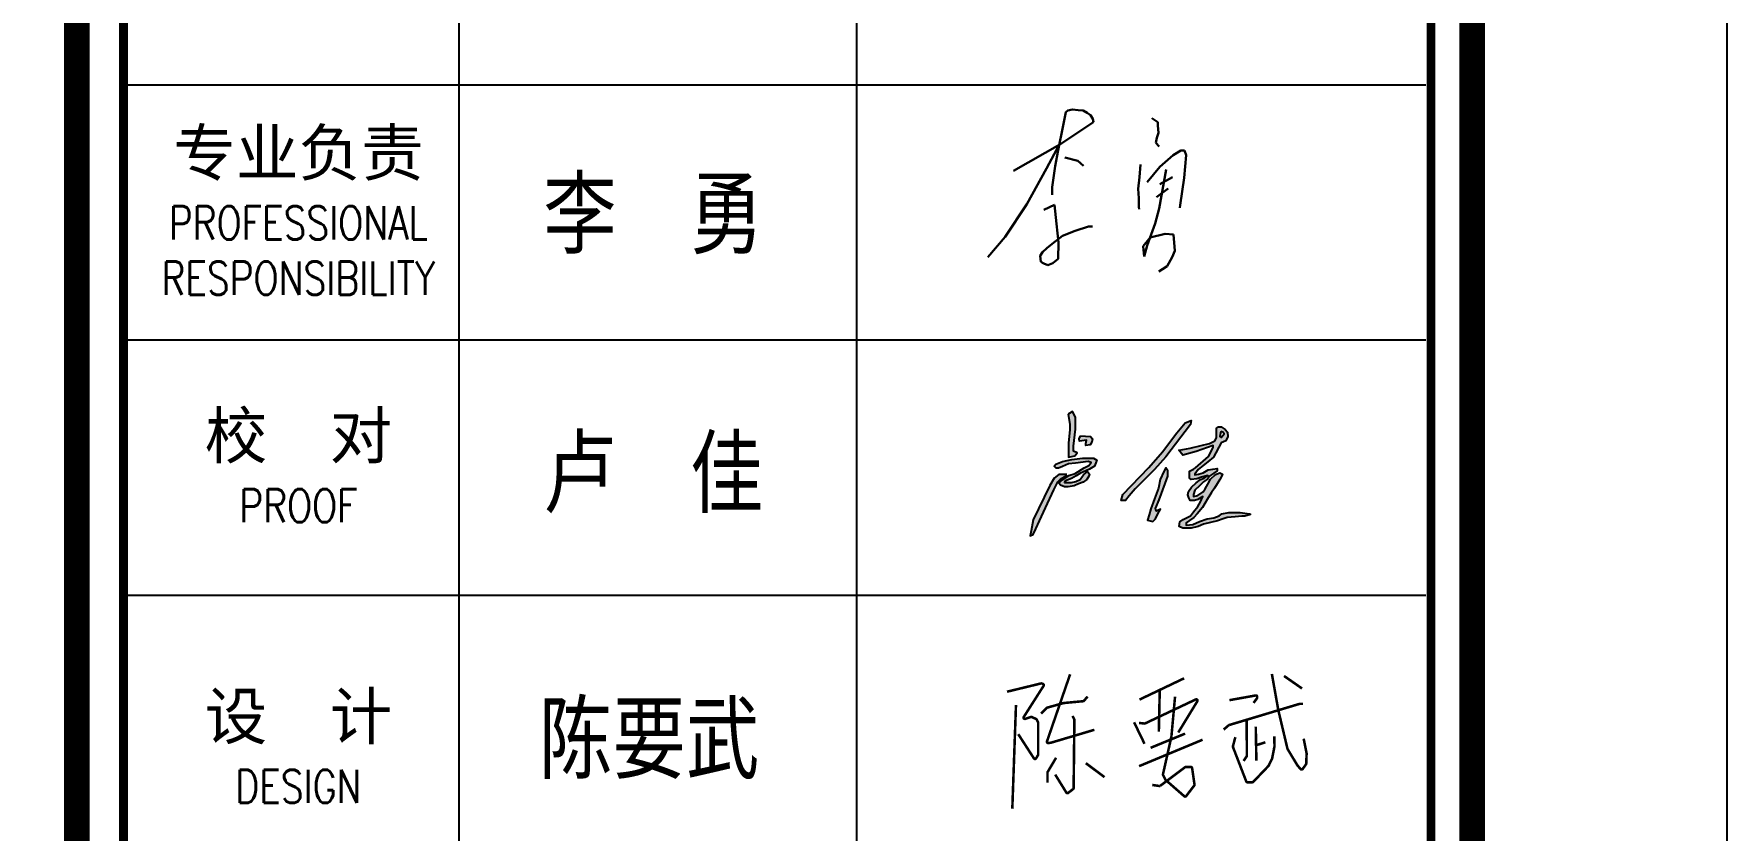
# Model space of a CAD drawing. Extents: x 815029915 to 815825525, y 579155098 to 579748855.
# Drawn here: x 815250510 to 815257150, y 579334515 to 579337636 of the extents above; entities that cross this region are included whole.
import ezdxf

# ---------------------------------------------------------------- set-up
doc = ezdxf.new("R2010")
doc.units = 0
doc.header["$LTSCALE"] = 100
doc.header["$MEASUREMENT"] = 0
for name, color, linetype in [('PUB_TITLE', 4, 'Continuous'), ('TK', 7, 'Continuous'), ('ZG-图框层', 4, 'Continuous'), ('zm', 1, 'Continuous')]:
    doc.layers.add(name, color=color, linetype=linetype)
doc.layers.add('平面看线', color=175, linetype='Continuous', lineweight=9)
doc.styles.add('CCIAD-图框(标题项)', font='')
doc.styles.add('基本字体', font='simplex.shx', dxfattribs={"height": 180, "bigfont": 'hztxt.shx'})
doc.styles.get('CCIAD-图框(标题项)').set_extended_font_data('SimHei')

# ---------------------------------------------------------------- blocks, each defined once
blk = doc.blocks.new('CCIAD-TK-A0-图签')
at = {"layer": 'TK'}
for p, q in [((1139.265, 121.628), (1139.265, 51.628)), ((1154.858, 121.628), (1154.858, 51.628)), ((1126.117, 91.628), (1177.187, 91.628)), ((1126.117, 91.628), (1177.187, 91.628)), ((1126.117, 81.628), (1177.187, 81.628)), ((1126.117, 81.628), (1177.187, 81.628)), ((1126.117, 71.628), (1177.187, 71.628)), ((1126.117, 71.628), (1177.187, 71.628))]:
    blk.add_line(p, q, dxfattribs=at)
at = {"layer": 'TK', "const_width": 1}
blk.add_lwpolyline([(1124.286, 10.457), (1124.286, 831)], dxfattribs=at)
at = {"layer": 'TK'}
blk.add_lwpolyline([(1124.286, 10.457), (1179, 10.457), (1179, 831)], dxfattribs=at)
at = {"layer": 'TK', "const_width": 0.347}
blk.add_lwpolyline([(1126.117, 185.398), (1177.387, 185.398), (1177.387, 13.253), (1126.117, 13.253)], close=True, dxfattribs=at)
at = {"layer": 'TK', "char_height": 1.8, "width": 11.6, "attachment_point": 5, "style": '基本字体'}
for s, insert in [('{\\fSimHei|b0|i0|c134|p49;专业负责\\H1.615x;\\W0.8;\\P\\Fsimplex,hztxt|c134;\\H0.4472x;PROFESSIONAL RESPONSIBILITY}', (1132.976, 86.628)), ('{\\fSimHei|b0|i0|c134|p49;校  对\\H1.167x;\\P\\Fsimplex,hztxt|c134;\\H0.6189x;\\W0.8;PROOF }', (1132.976, 76.628)), ('{\\fSimHei|b0|i0|c134|p49;设  计\\H1.167x;\\P\\Fsimplex,hztxt|c134;\\H0.6189x;\\W0.8;DESIGN }', (1132.976, 65.628))]:
    blk.add_mtext(s, dxfattribs=dict(at, insert=insert))
blk = doc.blocks.new('李勇')
at = {"color": 7, "lineweight": 30}
for p, q in [((8812.8, 21791.1), (8806.5, 21758.1)), ((8816.5, 21810.6), (8812.8, 21791.1)), ((8824.8, 21817.8), (8816.5, 21810.6)), ((8843.3, 21821.1), (8824.8, 21817.8)), ((8865.5, 21819.2), (8843.3, 21821.1)), ((8885.2, 21817.5), (8865.5, 21819.2)), ((8899.9, 21807.9), (8885.2, 21817.5)), ((8913.1, 21799.3), (8899.9, 21807.9)), ((8922.7, 21784.1), (8913.1, 21799.3)), ((8925.1, 21771.8), (8922.7, 21784.1)), ((9153.4, 21787.1), (9177.6, 21772.1)), ((8806.5, 21758.1), (8786.2, 21661.3)), ((8792.7, 21683.7), (8925.1, 21771.8)), ((9180.5, 21730.1), (9173.4, 21710.2)), ((9177.6, 21772.1), (9177.6, 21757.9)), ((9177.6, 21757.9), (9180.5, 21730.1)), ((8611.5, 21581.2), (8792.7, 21683.7)), ((8740.7, 21589.4), (8790.7, 21682.5)), ((8786.2, 21661.3), (8774.9, 21599.2)), ((9173.4, 21710.2), (9169.1, 21690.3)), ((9169.1, 21690.3), (9183.3, 21676)), ((9237.3, 21642.9), (9268.1, 21660.8)), ((9268.1, 21660.8), (9282.5, 21660.8)), ((9282.5, 21660.8), (9288.4, 21641.9)), ((8663.8, 21450.7), (8740.7, 21589.4)), ((8774.9, 21599.2), (8762.8, 21517.1)), ((8812.6, 21633.3), (8863.3, 21620)), ((8863.3, 21620), (8885.9, 21601)), ((9109.4, 21606.3), (9105.6, 21556.5)), ((9136.2, 21536.4), (9185.8, 21596.4)), ((9210.4, 21586.1), (9183.2, 21433.5)), ((9185.8, 21596.4), (9237.3, 21642.9)), ((9288.4, 21641.9), (9280.7, 21553.3)), ((8762.8, 21517.1), (8762.8, 21493)), ((9105.6, 21556.5), (9099.9, 21510.6)), ((9185.8, 21528.9), (9235, 21556.5)), ((9280.7, 21553.3), (9265.1, 21445.9)), ((8578.7, 21322.8), (8663.8, 21450.7)), ((8730.7, 21428.4), (8772.7, 21447.9)), ((8762.8, 21493), (8762.8, 21487)), ((8772.7, 21447.9), (8780.7, 21373.4)), ((9099.9, 21510.6), (9103.1, 21474.1)), ((9103.1, 21474.1), (9103.7, 21438.2)), ((9172.6, 21477.6), (9218.4, 21511.3)), ((9103.7, 21438.2), (9103.8, 21430)), ((9183.2, 21433.5), (9167.4, 21374.8)), ((9265.1, 21445.9), (9263.6, 21436)), ((8510.5, 21243), (8578.7, 21322.8)), ((8763.2, 21295.4), (8803.1, 21325.8)), ((8780.7, 21373.4), (8788.6, 21299.4)), ((8803.1, 21325.8), (8853.6, 21345.6)), ((8853.6, 21345.6), (8905.5, 21362.9)), ((8905.5, 21362.9), (8921.5, 21362.9)), ((9120.5, 21285.9), (9147.1, 21320)), ((9167.4, 21374.8), (9135.4, 21288.2)), ((9147.1, 21320), (9206.4, 21334.2)), ((9206.4, 21334.2), (9239.2, 21331.9)), ((9239.2, 21331.9), (9243.9, 21266.8)), ((8715.9, 21247.5), (8725.2, 21261.5)), ((8725.2, 21261.5), (8742.8, 21278.2)), ((8742.8, 21278.2), (8763.2, 21295.4)), ((8788.6, 21299.4), (8786.4, 21235.5)), ((9123.7, 21245.3), (9120.5, 21285.9)), ((9135.4, 21288.2), (9123.7, 21245.3)), ((9243.9, 21266.8), (9233.6, 21242)), ((8718.4, 21224.7), (8715.9, 21247.5)), ((8730.7, 21217.1), (8718.4, 21224.7)), ((8746, 21211.1), (8730.7, 21217.1)), ((8765.2, 21219.5), (8746, 21211.1)), ((8786.4, 21235.5), (8765.2, 21219.5)), ((9195.6, 21195.1), (9181, 21185.9)), ((9214.2, 21206.8), (9195.6, 21195.1)), ((9233.6, 21242), (9214.2, 21206.8))]:
    blk.add_line(p, q, dxfattribs=at)
blk = doc.blocks.new('gadad23a')
at = {"layer": '平面看线', "const_width": 100}
for points in [[(129300, 115871), (130634, 116195, -0.150124), (130663, 116193), (130711, 116175, -0.476931), (130735, 116101), (129958, 114882, 0.703116), (130016, 114807), (130242, 114881, -0.191901), (130279, 114878), (130443, 114800, -0.166898), (130467, 114777), (130516, 114678, -0.116521), (130522, 114655), (130522, 113410, -0.134677), (130515, 113384), (130441, 113260, -0.556571), (130356, 113258), (129742, 114206)], [(131775, 116553), (130868, 113925, 0.557185), (130922, 113859), (131024, 113872), (132727, 114378)], [(139687, 116566), (139940, 115144), (140298, 113636, 0.077541), (140304, 113622), (140692, 112978), (140816, 112838, 0.480002), (140894, 112842), (141024, 113023, 0.147817), (141034, 113050), (141049, 113447, 0.05991), (141048, 113459), (140933, 114030)], [(130637, 115013), (130859, 115235, -0.129081), (130881, 115248), (131523, 115427), (132286, 115499, 0.194236), (132319, 115516), (132460, 115681)], [(134479, 114648), (134686, 114623, 0.141288), (134714, 114627), (136699, 115567, -0.745112), (136763, 115496), (136015, 114271)], [(138021, 115539), (139052, 115724, -0.467135), (139111, 115675), (139111, 115641, -0.160073), (139101, 115611), (138969, 115432)], [(131867, 114919), (131936, 114795, -0.131224), (131942, 114770), (131913, 112094, -0.229929), (131893, 112055), (131700, 111906, -0.444253), (131627, 111919), (131191, 112623)], [(137796, 114387), (137992, 114555, -0.104533), (138010, 114565), (140768, 115393, -0.07304), (140783, 115395), (140909, 115395)], [(138698, 114771), (138706, 113365, -0.149587), (138697, 113337), (138577, 113157)], [(135747, 114110), (135417, 112637, 0.177164), (135421, 112603), (135517, 112420, 0.093258), (135528, 112406), (136253, 111773, 0.432684), (136325, 111780), (136642, 112193, 0.202276), (136652, 112231), (136559, 112877, 0.372816), (136509, 112920), (136309, 112920, 0.162035), (136279, 112910), (135311, 112185, -0.199079), (135274, 112176), (134997, 112216)], [(138254, 114091), (138160, 113731, 0.156859), (138162, 113700), (138682, 112354, 0.309954), (138729, 112322), (138920, 112322, 0.204533), (138956, 112337), (139554, 112962, 0.079088), (139563, 112975), (139695, 113250, 0.06466), (139699, 113262), (139787, 113719, 0.04851), (139788, 113729), (139786, 114121)], [(131225, 113282), (130897, 112730, 0.134842), (130890, 112705), (130890, 112304)]]:
    blk.add_lwpolyline(points, format="xyb", dxfattribs=at)
for points in [[(134496, 115562), (136247, 116397)], [(140164, 116488), (140870, 115997)], [(135290, 115941), (135254, 114307)], [(135890, 115676), (135747, 114110)], [(129652, 115349), (129508, 111282)], [(134283, 114674), (134692, 113831)], [(134932, 113672), (136284, 114227)], [(139055, 114503), (139079, 113173)], [(134480, 112953), (136969, 113988)], [(139069, 113773), (139433, 113888)], [(132390, 113071), (133122, 112524)]]:
    blk.add_lwpolyline(points, dxfattribs=at)
blk = doc.blocks.new('ll')
at = {"layer": 'ZG-图框层'}
blk.add_lwpolyline([(815136770.1, 579524220), (815255670.1, 579524220), (815255670.1, 579608320), (815136770.1, 579608320)], close=True, dxfattribs=at)

msp = doc.modelspace()

# ---------------------------------------------------------------- hatches: boundary and pattern name
h = msp.add_hatch(color=256)
h.paths.add_polyline_path([(815254661.6, 579336049.1), (815254653.9, 579336057.5), (815254614.4, 579336060.7), (815254608.9, 579336049.4), (815254610.2, 579336040.1), (815254619.6, 579336041.4), (815254637.7, 579336043.6), (815254635.7, 579336030.7), (815254635.7, 579336022.6), (815254652.9, 579336024.9), (815254658.4, 579336036.2)])
h.paths.add_polyline_path([(815254601.6, 579335993.9), (815254586.8, 579336000.5), (815254586.8, 579336019.4), (815254595, 579336086.9), (815254595, 579336133.9), (815254583.5, 579336155.3), (815254566.2, 579336145.4), (815254572.8, 579336105), (815254572.8, 579336084.5), (815254567, 579336032.6), (815254567, 579336014.5), (815254567, 579335993.9), (815254567, 579335977.4), (815254592.6, 579335982.3)])
h.paths.add_polyline_path([(815254678.7, 579335965.1), (815254665.8, 579335972.8), (815254651.3, 579335972.8), (815254622.2, 579335972.8), (815254580.2, 579335967.7), (815254543.9, 579335959.9), (815254517.5, 579335950), (815254511.3, 579335941.2), (815254519, 579335933.5), (815254528.9, 579335933.5), (815254543.9, 579335940.2), (815254567.8, 579335950.6), (815254595.3, 579335953.2), (815254644.5, 579335959.4), (815254656.4, 579335955.7), (815254646.6, 579335944.3), (815254628.4, 579335935.5), (815254593.2, 579335912.7), (815254568.3, 579335904.5), (815254542.9, 579335888.4), (815254529.9, 579335875.4), (815254536.7, 579335866.6), (815254551.2, 579335860.4), (815254566.2, 579335860.4), (815254589.2, 579335865), (815254606.7, 579335871.8), (815254625.3, 579335879.1), (815254638.8, 579335888.9), (815254647.6, 579335901.9), (815254649.7, 579335910.2), (815254641.7, 579335921.3), (815254635.2, 579335915.3), (815254626.5, 579335907.3), (815254622.2, 579335901.9), (815254612.9, 579335889.9), (815254595.8, 579335881.7), (815254578.7, 579335878), (815254558.4, 579335878), (815254551.7, 579335878), (815254555.9, 579335883.7), (815254578.7, 579335893.1), (815254597.9, 579335903.9), (815254613.9, 579335913.8), (815254636, 579335922.8), (815254649.2, 579335930.4), (815254669.5, 579335941.9), (815254674.6, 579335954.7)])
h.paths.add_polyline_path([(815254558.2, 579335903.4), (815254558.2, 579335910.2), (815254552.2, 579335909.1), (815254529.4, 579335909.6), (815254511.7, 579335894), (815254494.6, 579335866), (815254449.2, 579335773.8), (815254428.6, 579335731.9), (815254421, 579335688.4), (815254417.6, 579335669.1), (815254429.3, 579335674.3), (815254439.3, 579335695.9), (815254453.9, 579335727.6), (815254477.3, 579335778.3), (815254510, 579335849), (815254525, 579335880), (815254535.7, 579335890.7)])
h.paths.add_polyline_path([(815254949.5, 579335977.7), (815255046.3, 579336104.5), (815255048, 579336121.1), (815255024.6, 579336112), (815254992.1, 579336071.9), (815254936.1, 579335997.7), (815254882.7, 579335936.8), (815254780.9, 579335830.9), (815254774.2, 579335806.8), (815254790.9, 579335806.8), (815254805.9, 579335825), (815254829.3, 579335853.4), (815254905.2, 579335928.5)])
h.paths.add_polyline_path([(815254956.7, 579335902.1), (815254956.7, 579335923.5), (815254949.4, 579335935.6), (815254941.6, 579335920.4), (815254926.4, 579335889.5), (815254920.1, 579335855.4), (815254904.4, 579335813), (815254890, 579335774.3), (815254883.4, 579335750.7), (815254877.7, 579335730.4), (815254897.6, 579335724.5), (815254908.6, 579335735), (815254917.5, 579335754.9), (815254928.5, 579335773.7), (815254911.2, 579335764.8), (815254909.1, 579335775.8), (815254922.7, 579335809.3), (815254946.3, 579335873.8)])
h.paths.add_polyline_path([(815255192.5, 579336057.7), (815255190.4, 579336074.5), (815255181.9, 579336085.5), (815255166.2, 579336096.1), (815255155.1, 579336096.1), (815255147.7, 579336090.8), (815255147.7, 579336072.4), (815255147.7, 579336052.9), (815255140.9, 579336041.4), (815255120.1, 579336030.3), (815255087.7, 579336022.4), (815255045, 579336012.1), (815255015.6, 579336007), (815255000.1, 579336004.3), (815255010.7, 579335991.7), (815255016, 579335985.3), (815255068.3, 579335998.5), (815255135.4, 579336022.3), (815255135.4, 579336015.4), (815255116.4, 579335980), (815255065.1, 579335935.7), (815255057.2, 579335930.4), (815255041.9, 579335922.5), (815255041.9, 579335914.5), (815255041.9, 579335894.3), (815255048.2, 579335889.5), (815255070.4, 579335891.6), (815255089.4, 579335899), (815255114.3, 579335904.8), (815255100, 579335894.8), (815255085.2, 579335889), (815255067.8, 579335875.8), (815255050.3, 579335859.4), (815255038.2, 579335842.5), (815255034.9, 579335829.2), (815255039.7, 579335817.1), (815255044, 579335806.6), (815255061.9, 579335806.6), (815255074.6, 579335811.3), (815255093.7, 579335822.4), (815255085.2, 579335802.4), (815255075.2, 579335783.4), (815255057.7, 579335762.2), (815255045.6, 579335747.4), (815255017.5, 579335733.2), (815255004.3, 579335723.1), (815255001.7, 579335705.2), (815255015.4, 579335698.3), (815255048.7, 579335698.3), (815255075.7, 579335705.2), (815255097.4, 579335713.8), (815255124.8, 579335720.5), (815255151.4, 579335726.9), (815255174.5, 579335734.7), (815255189.8, 579335739.9), (815255221.6, 579335743.2), (815255247, 579335745.8), (815255259.1, 579335745.8), (815255280.8, 579335752.2), (815255277.1, 579335754.8), (815255240.6, 579335760.1), (815255196.2, 579335760.1), (815255169.2, 579335754.8), (815255158.1, 579335747.4), (815255137.5, 579335739.5), (815255111.6, 579335735.8), (815255081, 579335724.2), (815255054.5, 579335713.1), (815255028.3, 579335709.9), (815255028.3, 579335719), (815255042.4, 579335728.9), (815255058.8, 579335740.5), (815255071.5, 579335755.3), (815255092.6, 579335780.2), (815255111.6, 579335810.5), (815255128.7, 579335837.9), (815255139.4, 579335854.9), (815255160.9, 579335889.2), (815255167.2, 579335900.8), (815255170.9, 579335909.7), (815255160.3, 579335916), (815255143.5, 579335909.2), (815255124.2, 579335890.5), (815255113.2, 579335871), (815255103, 579335852.9), (815255096.1, 579335840.8), (815255074.5, 579335826.6), (815255058.2, 579335822.4), (815255058.2, 579335830.8), (815255063.5, 579335847.7), (815255080.9, 579335865), (815255096.7, 579335880.8), (815255111.9, 579335891.3), (815255120.7, 579335902.9), (815255137.7, 579335914.6), (815255150.8, 579335923.5), (815255150.8, 579335932.9), (815255133.5, 579335929.9), (815255115.6, 579335926.7), (815255094.9, 579335915.7), (815255077.2, 579335910.9), (815255063.5, 579335907.2), (815255063.5, 579335910.4), (815255075.7, 579335928.4), (815255095.5, 579335944.3), (815255113.5, 579335958.8), (815255136.1, 579335976.9), (815255144.9, 579335993.6), (815255157.2, 579336016.6), (815255166.2, 579336033.5), (815255184.1, 579336040.8)])
h.paths.add_polyline_path([(815255165.6, 579336053.5), (815255160.3, 579336058.5), (815255165.3, 579336077.7), (815255173.2, 579336075.4), (815255177.9, 579336068.8)], flags=16)

# ---------------------------------------------------------------- linework, layer by layer
for points in [[(815254566.2, 579336145.4), (815254572.8, 579336105), (815254572.8, 579336084.5), (815254567, 579336032.6), (815254567, 579336014.5), (815254567, 579335993.9), (815254567, 579335977.4), (815254592.6, 579335982.3), (815254601.6, 579335993.9), (815254586.8, 579336000.5), (815254586.8, 579336019.4), (815254595, 579336086.9), (815254595, 579336133.9), (815254583.5, 579336155.3)], [(815255046.3, 579336104.5), (815254949.5, 579335977.7), (815254905.2, 579335928.5), (815254829.3, 579335853.4), (815254805.9, 579335825), (815254790.9, 579335806.8), (815254774.2, 579335806.8), (815254780.9, 579335830.9), (815254882.7, 579335936.8), (815254936.1, 579335997.7), (815254992.1, 579336071.9), (815255024.6, 579336112), (815255048, 579336121.1)], [(815254614.4, 579336060.7), (815254653.9, 579336057.5), (815254661.6, 579336049.1), (815254658.4, 579336036.2), (815254652.9, 579336024.9), (815254635.7, 579336022.6), (815254635.7, 579336030.7), (815254637.7, 579336043.6), (815254619.6, 579336041.4), (815254610.2, 579336040.1), (815254608.9, 579336049.4)], [(815255015.6, 579336007), (815255045, 579336012.1), (815255087.7, 579336022.4), (815255120.1, 579336030.3), (815255140.9, 579336041.4), (815255147.7, 579336052.9), (815255147.7, 579336072.4), (815255147.7, 579336090.8), (815255155.1, 579336096.1), (815255166.2, 579336096.1), (815255181.9, 579336085.5), (815255190.4, 579336074.5), (815255192.5, 579336057.7), (815255184.1, 579336040.8), (815255166.2, 579336033.5), (815255157.2, 579336016.6), (815255144.9, 579335993.6), (815255136.1, 579335976.9), (815255113.5, 579335958.8), (815255095.5, 579335944.3), (815255075.7, 579335928.4), (815255063.5, 579335910.4), (815255063.5, 579335907.2), (815255077.2, 579335910.9), (815255094.9, 579335915.7), (815255115.6, 579335926.7), (815255133.5, 579335929.9), (815255150.8, 579335932.9), (815255150.8, 579335923.5), (815255137.7, 579335914.6), (815255120.7, 579335902.9), (815255111.9, 579335891.3), (815255096.7, 579335880.8), (815255080.9, 579335865), (815255063.5, 579335847.7), (815255058.2, 579335830.8), (815255058.2, 579335822.4), (815255074.5, 579335826.6), (815255096.1, 579335840.8), (815255103, 579335852.9), (815255113.2, 579335871), (815255124.2, 579335890.5), (815255143.5, 579335909.2), (815255160.3, 579335916), (815255170.9, 579335909.7), (815255167.2, 579335900.8), (815255160.9, 579335889.2), (815255139.4, 579335854.9), (815255128.7, 579335837.9), (815255111.6, 579335810.5), (815255092.6, 579335780.2), (815255071.5, 579335755.3), (815255058.8, 579335740.5), (815255042.4, 579335728.9), (815255028.3, 579335719), (815255028.3, 579335709.9), (815255054.5, 579335713.1), (815255081, 579335724.2), (815255111.6, 579335735.8), (815255137.5, 579335739.5), (815255158.1, 579335747.4), (815255169.2, 579335754.8), (815255196.2, 579335760.1), (815255240.6, 579335760.1), (815255277.1, 579335754.8), (815255280.8, 579335752.2), (815255259.1, 579335745.8), (815255247, 579335745.8), (815255221.6, 579335743.2), (815255189.8, 579335739.9), (815255174.5, 579335734.7), (815255151.4, 579335726.9), (815255124.8, 579335720.5), (815255097.4, 579335713.8), (815255075.7, 579335705.2), (815255048.7, 579335698.3), (815255015.4, 579335698.3), (815255001.7, 579335705.2), (815255004.3, 579335723.1), (815255017.5, 579335733.2), (815255045.6, 579335747.4), (815255057.7, 579335762.2), (815255075.2, 579335783.4), (815255085.2, 579335802.4), (815255093.7, 579335822.4), (815255074.6, 579335811.3), (815255061.9, 579335806.6), (815255044, 579335806.6), (815255039.7, 579335817.1), (815255034.9, 579335829.2), (815255038.2, 579335842.5), (815255050.3, 579335859.4), (815255067.8, 579335875.8), (815255085.2, 579335889), (815255100, 579335894.8), (815255114.3, 579335904.8), (815255089.4, 579335899), (815255070.4, 579335891.6), (815255048.2, 579335889.5), (815255041.9, 579335894.3), (815255041.9, 579335914.5), (815255041.9, 579335922.5), (815255057.2, 579335930.4), (815255065.1, 579335935.7), (815255116.4, 579335980), (815255135.4, 579336015.4), (815255135.4, 579336022.3), (815255068.3, 579335998.5), (815255016, 579335985.3), (815255010.7, 579335991.7), (815255000.1, 579336004.3)], [(815255165.3, 579336077.7), (815255160.3, 579336058.5), (815255165.6, 579336053.5), (815255177.9, 579336068.8), (815255173.2, 579336075.4)], [(815254517.5, 579335950), (815254543.9, 579335959.9), (815254580.2, 579335967.7), (815254622.2, 579335972.8), (815254651.3, 579335972.8), (815254665.8, 579335972.8), (815254678.7, 579335965.1), (815254674.6, 579335954.7), (815254669.5, 579335941.9), (815254649.2, 579335930.4), (815254636, 579335922.8), (815254613.9, 579335913.8), (815254597.9, 579335903.9), (815254578.7, 579335893.1), (815254555.9, 579335883.7), (815254551.7, 579335878), (815254558.4, 579335878), (815254578.7, 579335878), (815254595.8, 579335881.7), (815254612.9, 579335889.9), (815254622.2, 579335901.9), (815254626.5, 579335907.3), (815254635.2, 579335915.3), (815254641.7, 579335921.3), (815254649.7, 579335910.2), (815254647.6, 579335901.9), (815254638.8, 579335888.9), (815254625.3, 579335879.1), (815254606.7, 579335871.8), (815254589.2, 579335865), (815254566.2, 579335860.4), (815254551.2, 579335860.4), (815254536.7, 579335866.6), (815254529.9, 579335875.4), (815254542.9, 579335888.4), (815254568.3, 579335904.5), (815254593.2, 579335912.7), (815254628.4, 579335935.5), (815254646.6, 579335944.3), (815254656.4, 579335955.7), (815254644.5, 579335959.4), (815254595.3, 579335953.2), (815254567.8, 579335950.6), (815254543.9, 579335940.2), (815254528.9, 579335933.5), (815254519, 579335933.5), (815254511.3, 579335941.2)], [(815254941.6, 579335920.4), (815254926.4, 579335889.5), (815254920.1, 579335855.4), (815254904.4, 579335813), (815254890, 579335774.3), (815254883.4, 579335750.7), (815254877.7, 579335730.4), (815254897.6, 579335724.5), (815254908.6, 579335735), (815254917.5, 579335754.9), (815254928.5, 579335773.7), (815254911.2, 579335764.8), (815254909.1, 579335775.8), (815254922.7, 579335809.3), (815254946.3, 579335873.8), (815254956.7, 579335902.1), (815254956.7, 579335923.5), (815254949.4, 579335935.6)], [(815254552.2, 579335909.1), (815254529.4, 579335909.6), (815254511.7, 579335894), (815254494.6, 579335866), (815254449.2, 579335773.8), (815254428.6, 579335731.9), (815254421, 579335688.4), (815254417.6, 579335669.1), (815254429.3, 579335674.3), (815254439.3, 579335695.9), (815254453.9, 579335727.6), (815254477.3, 579335778.3), (815254510, 579335849), (815254525, 579335880), (815254535.7, 579335890.7), (815254558.2, 579335903.4), (815254558.2, 579335910.2)]]:
    msp.add_lwpolyline(points, close=True)
at = {"layer": 'ZG-图框层'}
msp.add_lwpolyline([(815138250.2, 579328319.6), (815257150.2, 579328319.6), (815257150.2, 579412419.6), (815138250.2, 579412419.6)], close=True, dxfattribs=at)
at = {"layer": 'ZG-图框层', "const_width": 100}
msp.add_lwpolyline([(815140750.2, 579329319.6), (815256150.2, 579329319.6), (815256150.2, 579411419.6), (815140750.2, 579411419.6)], close=True, dxfattribs=at)

# ---------------------------------------------------------------- block references
msp.add_blockref('李勇', (815245740.2, 579315518.3))
at = {"xscale": 0.1, "yscale": 0.1, "zscale": 0.1}
msp.add_blockref('gadad23a', (815241396.3, 579323470.6), dxfattribs=at)
at = {"layer": 'TK', "xscale": 100, "yscale": 100, "zscale": 100}
msp.add_blockref('CCIAD-TK-A0-图签', (815138250.2, 579328273.9), dxfattribs=at)
at = {"layer": 'zm', "color": 1}
msp.add_blockref('ll', (1480.1, -195900.4), dxfattribs=at)

# ---------------------------------------------------------------- texts
at = {"layer": 'PUB_TITLE', "style": 'CCIAD-图框(标题项)', "width": 0.8}
for s, p in [('李  勇', (815252507.5, 579336801.8)), ('卢  佳', (815252507.5, 579335786.7)), ('陈要武', (815252491, 579334744.5))]:
    msp.add_text(s, height=264, dxfattribs=at).set_placement(p)

doc.saveas('drawing.dxf')
